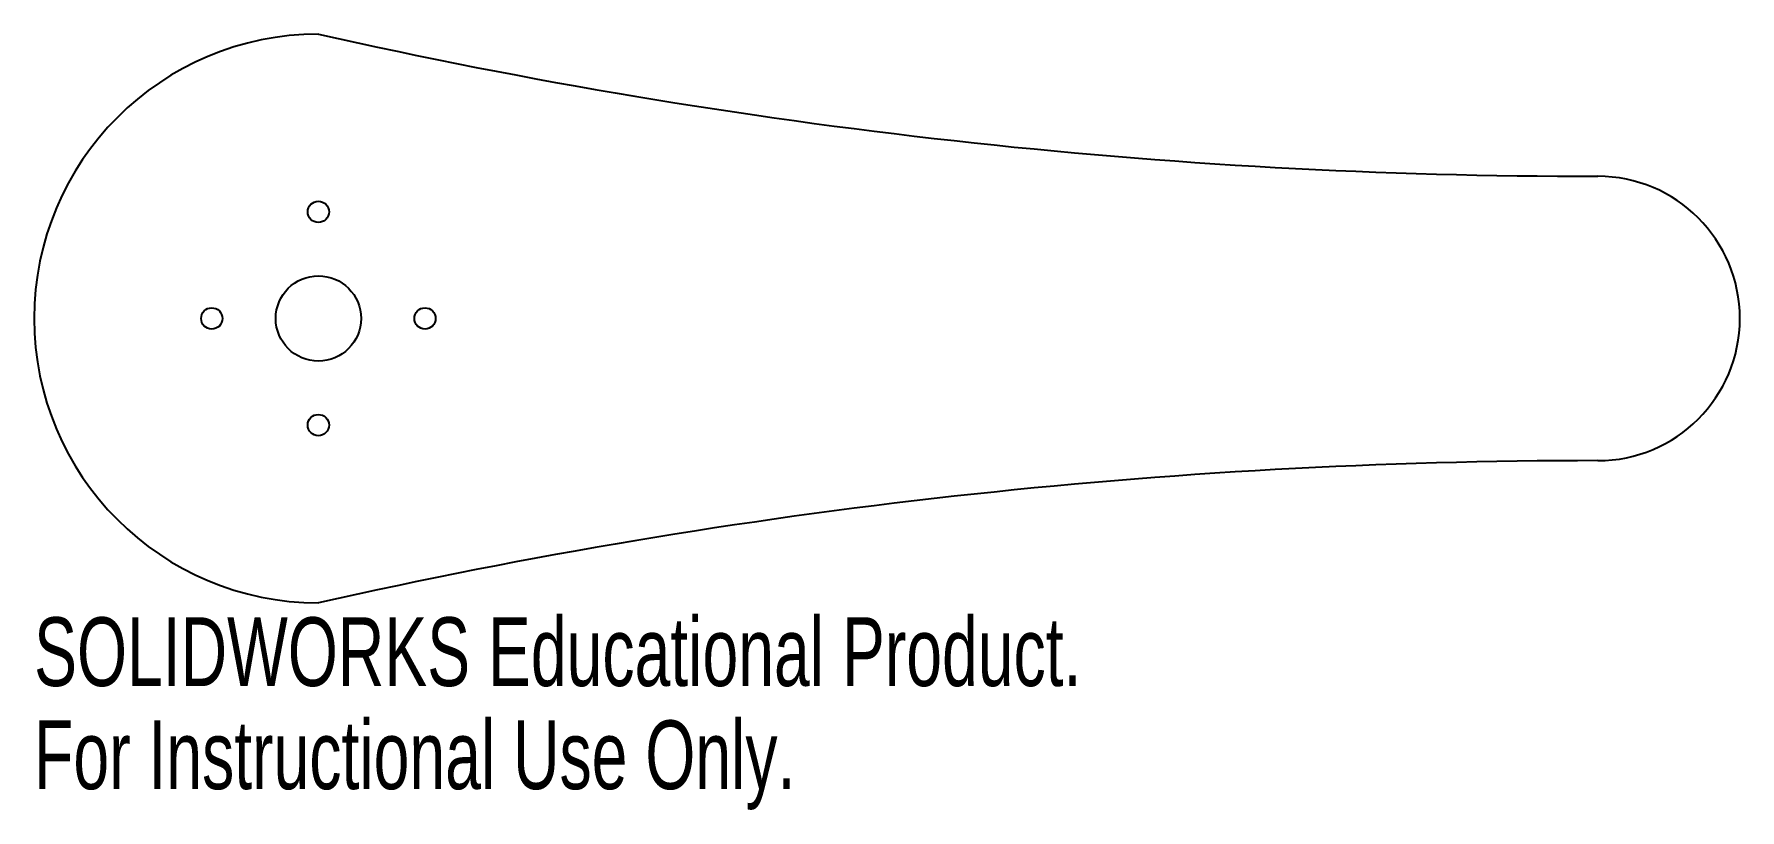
# Model space of a CAD drawing. Header units: inches. Extents: x -2.38 to 2.35, y -1.36 to 0.79.
import ezdxf

# ---------------------------------------------------------------- set-up
doc = ezdxf.new("R2010")
doc.units = ezdxf.units.IN
doc.header["$MEASUREMENT"] = 0
doc.styles.add('SLDTEXTSTYLE0', font='TXT', dxfattribs={"width": 0.7})

msp = doc.modelspace()

# ---------------------------------------------------------------- linework, layer by layer
at = {"color": 7, "linetype": 'Continuous', "lineweight": 25}
for centre, radius in [((-1.5895, 0.2953), 0.0295), ((-1.5895, 0), 0.1181), ((-1.8847, 0), 0.0295), ((-1.2942, 0), 0.0295), ((-1.5895, -0.2953), 0.0295)]:
    msp.add_circle(centre, radius, dxfattribs=at)
for centre, radius, start, end in [((-1.5895, 0), 0.7874, 90, 270), ((1.9538, 16.5354), 16.1417, 257.31962, 270), ((1.9538, 0), 0.3937, 270, 90), ((1.9538, -16.5354), 16.1417, 90, 102.68038)]:
    msp.add_arc(centre, radius, start, end, dxfattribs=at)

# ---------------------------------------------------------------- texts
at = {"color": 7, "linetype": 'Continuous', "char_height": 0.1903, "attachment_point": 1, "style": 'SLDTEXTSTYLE0'}
for s, insert in [('SOLIDWORKS Educational Product.', (-2.3769, -0.8275)), ('For Instructional Use Only.', (-2.3769, -1.113))]:
    msp.add_mtext(s, dxfattribs=dict(at, insert=insert))

doc.saveas('drawing.dxf')
